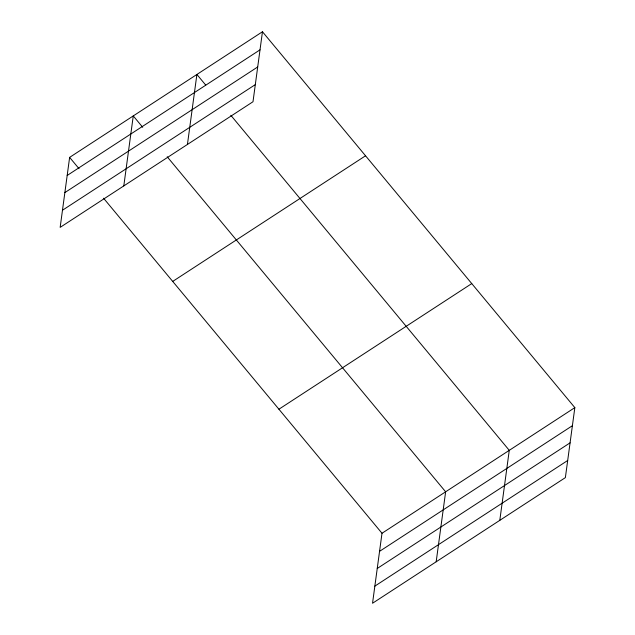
<?xml version="1.0" encoding="UTF-8"?>
<svg xmlns="http://www.w3.org/2000/svg" width="635" height="635" viewBox="0 0 635 635"><rect width="100%" height="100%" fill="white"/><g stroke="black" fill="none" stroke-linecap="round" stroke-linejoin="round"><path stroke-width="0.95" d="M69.628 157.377L60.158 227.37L253 101.743L262.461 31.75L69.628 157.377L79.057 168.727M123.801 185.912L133.263 115.919L142.692 127.27M187.436 144.455L196.898 74.462L205.7 85.05M103.568 198.223L382 533.257L372.539 603.25L565.372 477.623L574.842 407.63L262.461 31.75M436.174 561.792L445.635 491.8L167.203 156.766M499.808 520.335L509.27 450.342L230.838 115.308M67.183 175.466L260.017 49.84M64.865 192.595L257.699 66.969M62.476 210.241L255.318 84.614M172.712 281.416L365.546 155.789M278.916 409.218L471.757 283.591M382 533.257L574.842 407.63M379.555 551.347L572.389 425.712M377.238 568.476L570.079 442.841M374.856 586.121L567.69 460.494"/></g></svg>
